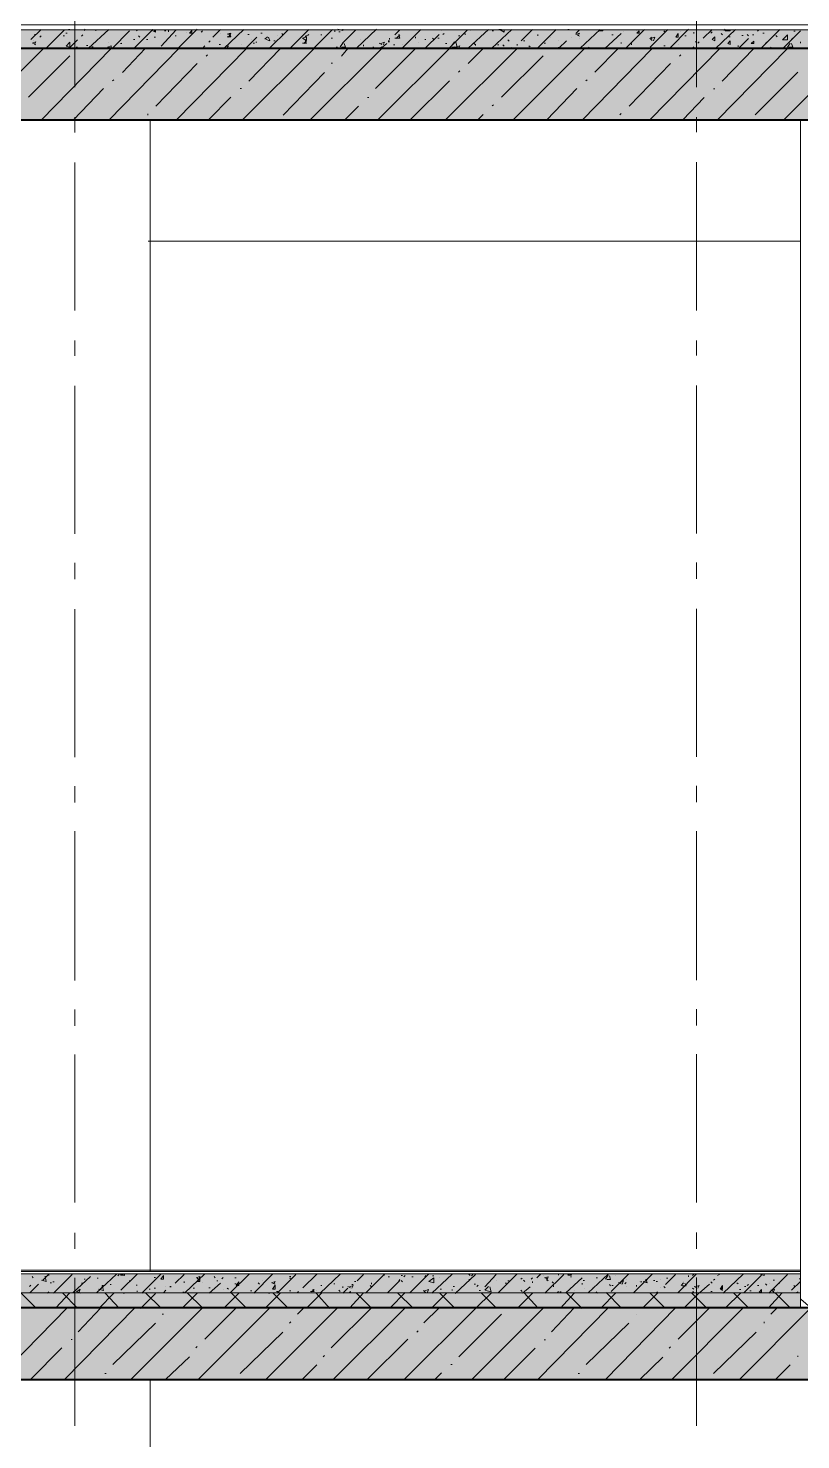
# Model space of a CAD drawing. Header units: millimetres. Extents: x -135211 to 49383, y -8033 to 228499.
# Drawn here: x -32306 to -29699, y 48081 to 52844 of the extents above; entities that cross this region are included whole.
import ezdxf

# ---------------------------------------------------------------- set-up
doc = ezdxf.new("R2010")
doc.units = ezdxf.units.MM
doc.layers.add('PDF _Геометрия', color=7, linetype='Continuous', true_color=0x1d1d1d)
doc.layers.add('PDF _Сплошная заливка', color=7, linetype='Continuous', true_color=0xffffff)

msp = doc.modelspace()

# ---------------------------------------------------------------- hatches: boundary and pattern name
at = {"layer": 'PDF _Сплошная заливка', "transparency": 33554559}
h = msp.add_hatch(color=256, dxfattribs=at)
h.paths.add_polyline_path([(-77398.8, 52535.5), (-77398.8, 52776.4), (-103546, 52776.4), (-103546, 52535.5)])
h.paths.add_polyline_path([(146.8, 52535.5), (146.8, 52776.4), (-22999.7, 52776.4), (-22999.7, 52535.5)])
h.paths.add_polyline_path([(-23351, 52535.5), (-23351, 52776.4), (-26352.2, 52776.4), (-26352.2, 52535.5)])
h.paths.add_polyline_path([(-26398.8, 52535.5), (-26398.8, 52776.4), (-44097.3, 52776.4), (-44097.3, 52535.5)])
h.paths.add_polyline_path([(-45350.3, 52535.5), (-45350.3, 52776.4), (-50899.8, 52776.4), (-50899.8, 52535.5)])
h = msp.add_hatch(color=256, dxfattribs=at)
h.paths.add_polyline_path([(-65546.2, 48285.5), (-65546.2, 48526.4), (-101294, 48526.4), (-101294, 48285.5)])
h.paths.add_polyline_path([(146.8, 48285.5), (146.8, 48526.4), (-22999.7, 48526.4), (-22999.7, 48285.5)])
h.paths.add_polyline_path([(-23351, 48285.5), (-23351, 48526.4), (-26352.2, 48526.4), (-26352.2, 48285.5)])
h.paths.add_polyline_path([(-26398.8, 48285.5), (-26398.8, 48526.4), (-44097.3, 48526.4), (-44097.3, 48285.5)])
h.paths.add_polyline_path([(-45350.3, 48285.5), (-45350.3, 48526.4), (-50899.8, 48526.4), (-50899.8, 48285.5)])
h.paths.add_polyline_path([(-50950.6, 48285.5), (-50950.6, 48526.4), (-65296.5, 48526.4), (-65296.5, 48285.5)])

# ---------------------------------------------------------------- linework, layer by layer
at = {"layer": 'PDF _Геометрия', "color": 7, "lineweight": 9}
for points in [[(-32148.3, 52644.8), (-32148.3, 53144.3)], [(-30051.3, 52645.4), (-30051.3, 53144.9)], [(-37342.6, 52855.6), (-26594.3, 52855.6), (-26594.3, 52775.1), (-37342.6, 52775.1)], [(-26594.3, 52838.6), (-37342.6, 52838.6)], [(-31901.3, 52535.5), (-29700.3, 52535.5), (-29700.3, 48526.7), (-43897.9, 48526.7)], [(-32148.3, 52492.4), (-32148.3, 52543.2)], [(-30051.3, 52493), (-30051.3, 52543.8)], [(-32148.3, 51891.3), (-32148.3, 52390.8)], [(-30051.3, 51891.9), (-30051.3, 52391.5)], [(-29700.3, 49555.3), (-29700.3, 52124.8), (-31901.3, 52124.8), (-29700.3, 52124.8)], [(-32148.3, 51738.9), (-32148.3, 51789.7)], [(-30051.3, 51739.5), (-30051.3, 51790.4)], [(-32148.3, 51137.8), (-32148.3, 51637.3)], [(-30051.3, 51138.5), (-30051.3, 51638)], [(-32148.3, 50985.4), (-32148.3, 51040.4)], [(-30051.3, 50986.1), (-30051.3, 51041.1)], [(-32148.3, 50384.3), (-32148.3, 50883.8)], [(-30051.3, 50385), (-30051.3, 50884.5)], [(-32148.3, 50231.9), (-32148.3, 50286.9)], [(-30051.3, 50232.6), (-30051.3, 50287.6)], [(-32148.3, 49630.8), (-32148.3, 50134.5)], [(-30051.3, 49631.5), (-30051.3, 50135.2)], [(-32148.3, 49478.4), (-32148.3, 49533.4)], [(-30051.3, 49479.1), (-30051.3, 49534.1)], [(-32148.3, 48881.5), (-32148.3, 49381)], [(-30051.3, 48882.2), (-30051.3, 49381.7)], [(-32148.3, 48724.9), (-32148.3, 48779.9)], [(-30051.3, 48725.5), (-30051.3, 48780.6)], [(-29700.3, 48526.7), (-29700.3, 48577.5), (-29700.3, 48641), (-29700.3, 48649.5), (-29700.3, 48653.7), (-43897.9, 48653.7)], [(-29700.3, 48649.5), (-43897.9, 48649.5)], [(-29700.3, 48641), (-43897.9, 48641)], [(-32148.3, 48128), (-32148.3, 48627.5)], [(-30051.3, 48128.7), (-30051.3, 48628.2)], [(-29700.3, 48577.5), (-43897.9, 48577.5)], [(-31893.8, 45252.2), (-31893.8, 47872.7), (-31893.8, 48283.3), (-31893.8, 45154.9), (-32393.5, 45154.9)], [(-27190.9, 48283.4), (-31894, 48283.4)]]:
    msp.add_lwpolyline(points, dxfattribs=at)
at = {"layer": 'PDF _Геометрия', "lineweight": 9}
for points in [[(-32296.4, 52805.6), (-32262.3, 52839.5)], [(-32284.2, 52822.7), (-32279.9, 52822.7)], [(-32266.7, 52814.1), (-32262.3, 52818.4)], [(-32246.6, 52775.4), (-32183.4, 52838.8)], [(-32187.7, 52818.6), (-32183.4, 52818.6)], [(-32178.9, 52827), (-32174.6, 52827)], [(-32170.1, 52839.7), (-32165.8, 52839.7)], [(-32126.3, 52817.2), (-32121.9, 52821.4)], [(-32117.5, 52836), (-32113.2, 52840.2)], [(-32101.9, 52776.1), (-32034.2, 52839.6)], [(-32086.8, 52840), (-32086.8, 52840)], [(-32078.1, 52839), (-32078.1, 52834.7)], [(-32023, 52775.5), (-31964, 52834.8)], [(-31948.4, 52775.9), (-31885, 52839.3)], [(-31942, 52838.8), (-31937.7, 52834.6)], [(-31933.3, 52817.6), (-31928.9, 52813.4)], [(-31885, 52839.3), (-31885, 52839.3)], [(-31885, 52839.3), (-31876.3, 52835.1), (-31876.3, 52839.3), (-31876.3, 52830.8), (-31885, 52835.1)], [(-31880.6, 52834.1), (-31876.3, 52838.3)], [(-31857.1, 52783.7), (-31806.1, 52838.7)], [(-31845.5, 52834.8), (-31841.2, 52834.8)], [(-31832.4, 52835.7), (-31832.4, 52831.4)], [(-31810.4, 52817.6), (-31806.1, 52817.6)], [(-31799.4, 52776.6), (-31735.9, 52840.1)], [(-31771, 52827.7), (-31771, 52827.7)], [(-31757.8, 52831.8), (-31753.4, 52831.8)], [(-31722.7, 52830.5), (-31718.3, 52834.8)], [(-31718.3, 52830.5), (-31718.3, 52830.5)], [(-31682.5, 52814.1), (-31656.9, 52839.5)], [(-31656.9, 52826.7), (-31656.9, 52826.7)], [(-31645.9, 52775.3), (-31577.9, 52838.9)], [(-31634.3, 52814.7), (-31621.8, 52814.7), (-31626.2, 52827.4)], [(-31634.3, 52823.2), (-31621.8, 52827.4), (-31626.2, 52819)], [(-31630.5, 52813.8), (-31621.8, 52826.5)], [(-31630.5, 52822.3), (-31621.8, 52818)], [(-31564.8, 52822.8), (-31560.4, 52822.8)], [(-31520.9, 52826.6), (-31516.5, 52826.6)], [(-31492.5, 52775.1), (-31428.8, 52838.6)], [(-31463.9, 52817.7), (-31463.9, 52817.7)], [(-31450.7, 52826.1), (-31446.3, 52821.8)], [(-31422.3, 52776.5), (-31358.6, 52840)], [(-31371.7, 52814.7), (-31367.4, 52818.9)], [(-31363, 52818.8), (-31358.6, 52823)], [(-31343.4, 52775.8), (-31279.6, 52839.4)], [(-31319.1, 52821.7), (-31314.7, 52821.7)], [(-31270.9, 52831.8), (-31270.9, 52836)], [(-31261.4, 52840.1), (-31244.5, 52835.8), (-31244.5, 52840.1)], [(-31257.7, 52831.6), (-31253.3, 52831.6)], [(-31247, 52792.2), (-31200.7, 52838.7)], [(-31198.1, 52776.6), (-31130.5, 52840.1)], [(-31068.4, 52821.6), (-31051.5, 52838.5)], [(-31068.4, 52809.8), (-31051.5, 52809.8), (-31055.9, 52822.6)], [(-31064, 52808.9), (-31051.5, 52821.6)], [(-31044.6, 52776.4), (-30981.3, 52839.9)], [(-30966.3, 52775.9), (-30919.9, 52822.4)], [(-30911.1, 52836.1), (-30911.1, 52836.1)], [(-30906.7, 52822.3), (-30902.3, 52826.5)], [(-30886.8, 52775.1), (-30823.4, 52838.6)], [(-30854.1, 52818.6), (-30849.7, 52818.6)], [(-30832.1, 52826), (-30832.1, 52821.7)], [(-30821.1, 52776.4), (-30753.2, 52840)], [(-30814.6, 52835.3), (-30814.6, 52835.3)], [(-30742.2, 52775.9), (-30674.2, 52839.3)], [(-30740, 52834.6), (-30735.6, 52834.6)], [(-30717.5, 52839.6), (-30709.3, 52839.6)], [(-30713.1, 52838.6), (-30700.5, 52830.1), (-30700.5, 52838.6)], [(-30642.4, 52801.7), (-30604, 52839.7)], [(-30588.7, 52775.6), (-30525.1, 52839.1)], [(-30586.5, 52822.7), (-30586.5, 52818.5)], [(-30485.6, 52839.7), (-30481.2, 52839.7)], [(-30458.7, 52825.8), (-30446.1, 52838.5)], [(-30458.7, 52822.5), (-30446.1, 52826.8), (-30450.5, 52818.3)], [(-30454.3, 52821.5), (-30446.1, 52817.3)], [(-30446.1, 52825.8), (-30446.1, 52825.8)], [(-30443.4, 52776.3), (-30375.9, 52839.9)], [(-30380.3, 52834.7), (-30375.9, 52838.9)], [(-30379.7, 52834.6), (-30367.1, 52834.6), (-30367.1, 52838.8)], [(-30360.6, 52774.8), (-30305.7, 52825.6)], [(-30358.4, 52838.7), (-30358.4, 52838.7)], [(-30349.6, 52839.7), (-30349.6, 52839.7)], [(-30336.4, 52821.6), (-30332, 52821.6)], [(-30296.9, 52831.7), (-30296.9, 52831.7)], [(-30289.9, 52776.1), (-30226.7, 52839.6)], [(-30253.1, 52834.7), (-30253.1, 52834.7)], [(-30226.7, 52839.6), (-30226.7, 52839.6)], [(-30207.2, 52779.7), (-30147.8, 52839)], [(-30161, 52834.8), (-30156.5, 52830.6)], [(-30140.9, 52776.9), (-30077.6, 52840.4)], [(-30103.9, 52831.1), (-30103.9, 52831.1)], [(-30090.8, 52818.3), (-30086.4, 52818.3)], [(-30060, 52829.9), (-30060, 52825.6)], [(-30028.4, 52810.1), (-29998.6, 52839.7)], [(-30003, 52827), (-29998.6, 52831.3)], [(-29987.5, 52775.6), (-29919.6, 52839.1)], [(-29968, 52825.8), (-29963.5, 52821.5)], [(-29959.2, 52836.1), (-29954.7, 52840.3)], [(-29954.3, 52835), (-29937.2, 52835), (-29937.2, 52839.3)], [(-29897.8, 52818.7), (-29893.3, 52818.7)], [(-29880.2, 52822.8), (-29875.8, 52818.5)], [(-29862.7, 52821.7), (-29858.2, 52821.7)], [(-29845.1, 52834.2), (-29840.7, 52838.5)], [(-29833.9, 52775.4), (-29770.5, 52838.9)], [(-29827.6, 52826.6), (-29823.1, 52826.6)], [(-29814.4, 52839.2), (-29814.4, 52839.2)], [(-29783.7, 52818.7), (-29779.3, 52814.5)], [(-29759.4, 52775.8), (-29700.3, 52835.1)], [(-29722.3, 52834.2), (-29717.8, 52834.2)], [(-32495.1, 52534.7), (-32253.5, 52776)], [(-32292.9, 52793), (-32279.9, 52797.3), (-32284.2, 52788.8)], [(-32288.6, 52801.6), (-32288.6, 52801.6)], [(-32288.5, 52792.1), (-32279.9, 52787.8)], [(-32262.5, 52533.8), (-32025.4, 52775), (-32034.1, 52779.3)], [(-32169.2, 52775), (-32139.5, 52804.6)], [(-32143.8, 52780.2), (-32139.5, 52780.2)], [(-32108.7, 52785.2), (-32104.4, 52785.2)], [(-32091.2, 52780.7), (-32086.8, 52780.7)], [(-32037.8, 52780.3), (-32025.4, 52784.5), (-32025.4, 52776)], [(-32034.3, 52533.9), (-31797.3, 52775.2)], [(-32034.2, 52796.3), (-32034.2, 52796.3)], [(-31994.7, 52792.7), (-31990.3, 52792.7)], [(-31990.3, 52796.9), (-31990.3, 52796.9)], [(-31987.8, 52694.7), (-31911.4, 52775.1)], [(-31950.8, 52806), (-31946.5, 52806)], [(-31906.9, 52805.6), (-31902.6, 52805.6)], [(-31880.6, 52813.9), (-31876.3, 52813.9)], [(-31806.1, 52534), (-31569.2, 52775.3)], [(-31718.3, 52775.4), (-31709.6, 52783.9)], [(-31696.4, 52796.5), (-31692, 52800.7)], [(-31661.3, 52788.7), (-31656.9, 52788.7)], [(-31635, 52780), (-31630.6, 52784.2)], [(-31586.7, 52788.1), (-31586.7, 52788.1)], [(-31582.3, 52534.1), (-31341, 52775.4)], [(-31572.1, 52775.9), (-31534.1, 52814.1)], [(-31561.2, 52665.3), (-31455.1, 52775.3)], [(-31551.6, 52804.8), (-31551.6, 52804.8)], [(-31547.2, 52793), (-31542.8, 52793)], [(-31538.4, 52796.2), (-31534.1, 52796.2)], [(-31507.7, 52806.3), (-31499, 52814.8)], [(-31502.7, 52805.3), (-31490.2, 52801), (-31494.6, 52813.7)], [(-31477, 52800.9), (-31472.7, 52800.9)], [(-31446.3, 52809.1), (-31446.3, 52809.1)], [(-31379.9, 52793.5), (-31367.4, 52793.5), (-31371.7, 52801.9)], [(-31376.1, 52792.5), (-31367.4, 52801)], [(-31371.7, 52813.7), (-31367.4, 52813.7)], [(-31354.1, 52534.2), (-31112.9, 52775.5)], [(-31284, 52810.7), (-31279.6, 52810.7)], [(-31270.9, 52776.8), (-31270.9, 52776.8)], [(-31266.5, 52780), (-31262.1, 52780)], [(-31253.3, 52780.8), (-31244.5, 52793.5)], [(-31248.3, 52779.8), (-31235.8, 52779.8), (-31240.1, 52792.5)], [(-31248.3, 52750), (-31227, 52775.4)], [(-31187.5, 52775.1), (-31183.1, 52775.1)], [(-31183.1, 52805.7), (-31183.1, 52805.7)], [(-31174.3, 52783.5), (-31174.3, 52787.7)], [(-31143.6, 52780), (-31139.2, 52780)], [(-31134.3, 52640.1), (-30998.9, 52775.5)], [(-31125.9, 52534.3), (-30884.8, 52775.6)], [(-31121.7, 52793.4), (-31112.9, 52789.2)], [(-31121.7, 52776.5), (-31112.9, 52780.7), (-31112.9, 52776.5)], [(-31116.7, 52792.4), (-31104.1, 52796.6), (-31108.5, 52788.1)], [(-31116.7, 52775.3), (-31095.4, 52792.3)], [(-31091, 52801.7), (-31086.6, 52801.7)], [(-31091, 52797.4), (-31086.6, 52797.4)], [(-31086.6, 52805.9), (-31086.6, 52810.1)], [(-31073.4, 52787.8), (-31069, 52787.8)], [(-31042.7, 52788.6), (-31042.7, 52788.6)], [(-30998.9, 52810.4), (-30998.9, 52814.6)], [(-30990.1, 52796.7), (-30990.1, 52796.7)], [(-30968.2, 52805.9), (-30963.8, 52805.9)], [(-30941.8, 52809.9), (-30937.4, 52805.6)], [(-30924.3, 52810.7), (-30919.9, 52810.7)], [(-30898.3, 52534.4), (-30656.7, 52775.7)], [(-30898, 52792.6), (-30893.6, 52792.6)], [(-30879.8, 52780.6), (-30867.2, 52797.6)], [(-30875.4, 52779.6), (-30858.5, 52779.6), (-30862.9, 52796.5)], [(-30866.6, 52780.6), (-30858.5, 52776.3)], [(-30862.3, 52779.5), (-30849.7, 52783.8), (-30854.1, 52775.3)], [(-30821.6, 52724.9), (-30770.7, 52775.7)], [(-30819, 52776), (-30814.6, 52776)], [(-30801.5, 52791.8), (-30797.1, 52787.6)], [(-30797.1, 52789.5), (-30797.1, 52785.3)], [(-30722.5, 52787.9), (-30718.1, 52787.9)], [(-30704.9, 52787.8), (-30700.5, 52783.5)], [(-30687.4, 52804.6), (-30683, 52800.4)], [(-30674.2, 52780.1), (-30674.2, 52780.1)], [(-30670, 52534.5), (-30428.5, 52775.8)], [(-30656.7, 52785.2), (-30656.7, 52789.4)], [(-30634.8, 52800.9), (-30630.3, 52800.9)], [(-30617.2, 52784.8), (-30612.8, 52780.6)], [(-30564.6, 52792.9), (-30560.2, 52792.9)], [(-30542.6, 52813.9), (-30542.6, 52813.9)], [(-30516.3, 52800.9), (-30516.3, 52800.9)], [(-30516.3, 52779.8), (-30516.3, 52775.5)], [(-30515.2, 52776.3), (-30490, 52801.7)], [(-30472.4, 52813.3), (-30472.4, 52813.3)], [(-30446.1, 52808.9), (-30446.1, 52808.9)], [(-30437.4, 52533.7), (-30200.4, 52775)], [(-30428.5, 52776.8), (-30428.5, 52776.8)], [(-30415.4, 52779.9), (-30411, 52775.7)], [(-30394.7, 52695.4), (-30314.5, 52775.9)], [(-30358.4, 52779.5), (-30358.4, 52779.5)], [(-30305.7, 52796), (-30305.7, 52791.7)], [(-30270.6, 52788.2), (-30270.6, 52792.5)], [(-30209.2, 52533.8), (-29972.3, 52775.1)], [(-30208.6, 52810.7), (-30200.4, 52802.3)], [(-30204.8, 52813.1), (-30200.4, 52808.8)], [(-30204.3, 52809.7), (-30191.6, 52813.9), (-30196.1, 52801.2)], [(-30182.9, 52806.4), (-30182.9, 52806.4)], [(-30161, 52784.1), (-30156.5, 52784.1)], [(-30112.7, 52787.9), (-30112.7, 52787.9)], [(-30064.5, 52776.7), (-30060, 52780.9)], [(-30055.7, 52797.8), (-30051.3, 52797.8)], [(-30046.9, 52793.5), (-30042.5, 52797.7)], [(-29980.9, 52533.9), (-29744.2, 52775.2)], [(-29964.1, 52665.1), (-29858.2, 52775.1)], [(-29941.6, 52814.8), (-29937.2, 52814.8)], [(-29910.9, 52780.7), (-29910.9, 52785)], [(-29909.4, 52775.2), (-29875.8, 52809.1)], [(-29818.8, 52792.7), (-29814.4, 52796.9)], [(-29801.3, 52779.8), (-29796.8, 52775.6)], [(-29757.1, 52534), (-29516, 52775.3)], [(-29743.6, 52780.3), (-29735.4, 52793)], [(-29739.3, 52779.3), (-29726.6, 52779.3), (-29731.1, 52792)], [(-29731.1, 52805.6), (-29726.6, 52809.9)], [(-29713.5, 52774.9), (-29709.1, 52774.9)], [(-29700.3, 52797.9), (-29700.3, 52793.7)], [(-32305.3, 52611.1), (-32165.8, 52750.8)], [(-31875.3, 52580.9), (-31735.9, 52724.9)], [(-31705.1, 52750), (-31700.8, 52754.2)], [(-31284, 52726.1), (-31279.6, 52726.1)], [(-30708.7, 52610.8), (-30568.9, 52750.6)], [(-30278.7, 52580.7), (-30139, 52724.6)], [(-30108.3, 52749.8), (-30103.9, 52754)], [(-31445.4, 52550.7), (-31305.9, 52694.7)], [(-30854.1, 52695.8), (-30849.7, 52700.1)], [(-29853.2, 52551.5), (-29709.1, 52695.4)], [(-32153.5, 52535), (-32051.7, 52640.8)], [(-32021, 52665.9), (-32016.6, 52670.1)], [(-31591.1, 52639.9), (-31586.7, 52639.9)], [(-31016, 52535.3), (-30884.8, 52666.5)], [(-30556.4, 52534.7), (-30454.9, 52640.6)], [(-30424.2, 52665.7), (-30419.8, 52669.9)], [(-29994.3, 52639.7), (-29989.8, 52639.7)], [(-31697.8, 52534.4), (-31621.8, 52610.6)], [(-31238.2, 52533.9), (-31191.9, 52580.4)], [(-31161.2, 52609.8), (-31156.8, 52609.8)], [(-30740, 52581.6), (-30735.6, 52585.8)], [(-30097.1, 52534.2), (-30024.9, 52610.4)], [(-31902.6, 52550.7), (-31902.6, 52554.9)], [(-30787.7, 52535.3), (-30770.7, 52552.2)], [(-30310.1, 52551.4), (-30305.7, 52555.6)], [(-32293, 48631.9), (-32288.6, 48627.7)], [(-32261.5, 48620), (-32244.8, 48615.7), (-32249.1, 48632.7)], [(-32257.8, 48618.8), (-32244.8, 48631.5)], [(-32244.7, 48631.4), (-32236, 48639.9), (-32236, 48635.7)], [(-32220.3, 48575.7), (-32157, 48639.1)], [(-32155.2, 48577.4), (-32095.6, 48632.4)], [(-32075.5, 48576.5), (-32007.9, 48640)], [(-32073.6, 48626.7), (-32069.3, 48626.7)], [(-32003.4, 48634.5), (-31999.1, 48638.8)], [(-31994.7, 48636.7), (-31990.3, 48641)], [(-31994, 48636.7), (-31981.5, 48636.7), (-31981.5, 48640.9)], [(-31993, 48585.5), (-31937.7, 48640.5)], [(-31990.2, 48639.8), (-31981.5, 48635.5), (-31981.5, 48639.8)], [(-31922.1, 48576.2), (-31858.7, 48639.8)], [(-31880.6, 48628.3), (-31876.3, 48628.3)], [(-31809.6, 48609.4), (-31779.7, 48639)], [(-31779.7, 48639), (-31779.7, 48639)], [(-31777.4, 48577.1), (-31709.6, 48640.6)], [(-31739.6, 48628.1), (-31727.1, 48632.3), (-31731.5, 48619.6)], [(-31735.8, 48626.9), (-31727.1, 48618.5)], [(-31678.8, 48631.8), (-31674.5, 48627.6)], [(-31652.5, 48624.2), (-31648.1, 48628.5)], [(-31630.6, 48639.9), (-31630.6, 48639.9)], [(-31624, 48576.8), (-31560.4, 48640.4)], [(-31608.6, 48628.1), (-31604.3, 48628.1)], [(-31545.1, 48576.1), (-31481.4, 48639.6)], [(-31466.2, 48575.4), (-31402.5, 48638.9)], [(-31424.4, 48631.7), (-31420, 48631.7)], [(-31424.4, 48626.3), (-31420, 48626.3)], [(-31379.1, 48593.9), (-31332.3, 48640.5)], [(-31320.9, 48576.2), (-31253.3, 48639.7)], [(-31200.7, 48640.4), (-31200.7, 48640.4)], [(-31195.6, 48617.8), (-31174.3, 48639)], [(-31167.4, 48575.9), (-31104.1, 48639.5)], [(-31108.5, 48636.4), (-31104.1, 48636.4)], [(-31091, 48630.9), (-31086.6, 48630.9)], [(-31047.1, 48635.8), (-31042.7, 48635.8)], [(-31038.3, 48631.5), (-31034, 48635.7)], [(-31018.3, 48576.8), (-30955, 48640.4)], [(-31012, 48631.2), (-31007.6, 48631.2)], [(-30968.2, 48630.8), (-30963.8, 48635.1)], [(-30943.8, 48576.1), (-30876, 48639.6)], [(-30941.8, 48634.8), (-30937.4, 48634.8)], [(-30919.9, 48628.4), (-30919.9, 48628.4)], [(-30864.9, 48575.3), (-30797.1, 48638.9)], [(-30819, 48640.2), (-30814.6, 48635.9)], [(-30810.2, 48634.7), (-30805.8, 48638.9)], [(-30765.2, 48597), (-30726.9, 48639.3)], [(-30720.2, 48577.4), (-30656.7, 48640.9)], [(-30665.4, 48639.9), (-30665.4, 48639.9)], [(-30643.5, 48622.7), (-30639.1, 48627)], [(-30608.4, 48623.5), (-30604, 48627.7)], [(-30590.3, 48627.5), (-30577.7, 48640.2)], [(-30577.7, 48636), (-30577.7, 48636)], [(-30568.9, 48634.8), (-30568.9, 48634.8)], [(-30564, 48627.2), (-30551.4, 48631.5), (-30555.8, 48618.8)], [(-30562.4, 48575.9), (-30498.7, 48639.4)], [(-30559.6, 48626.1), (-30551.4, 48617.7)], [(-30516.3, 48636.5), (-30516.3, 48640.7)], [(-30492.2, 48576.5), (-30437.3, 48627.3)], [(-30485.6, 48636.2), (-30481.2, 48640.4)], [(-30485, 48636.1), (-30472.4, 48636.1), (-30476.8, 48640.4)], [(-30476.8, 48630.7), (-30472.4, 48630.7)], [(-30428.5, 48641.1), (-30428.5, 48641.1)], [(-30417.1, 48576.8), (-30349.6, 48640.3)], [(-30389.1, 48627.9), (-30384.7, 48627.9)], [(-30357.8, 48623.4), (-30349.6, 48636.1)], [(-30353.4, 48622.1), (-30340.8, 48622.1), (-30345.2, 48634.9)], [(-30338.7, 48581.5), (-30279.4, 48640.8)], [(-30323.3, 48634.7), (-30323.3, 48634.7)], [(-30263.6, 48576.6), (-30200.4, 48640.1)], [(-30155.6, 48605.4), (-30121.5, 48639.3)], [(-30152.2, 48626.9), (-30147.8, 48626.9)], [(-30114.5, 48577.4), (-30051.3, 48640.9)], [(-30077.6, 48635.8), (-30077.6, 48631.5)], [(-30064.5, 48635.6), (-30060, 48639.8)], [(-30060, 48639.8), (-30060, 48639.8)], [(-29980.5, 48636), (-29972.3, 48640.2)], [(-29961.1, 48575.9), (-29893.3, 48639.5)], [(-29890.9, 48577.6), (-29831.9, 48636.9)], [(-29835.8, 48639.9), (-29823.1, 48635.7), (-29823.1, 48639.9)], [(-29807.6, 48575.7), (-29744.2, 48639.2)], [(-29700.3, 48628.3), (-29700.3, 48632.5)], [(-32301.7, 48598.1), (-32297.4, 48602.4)], [(-32300.8, 48576.7), (-32271.1, 48606.4)], [(-32253.5, 48617.8), (-32253.5, 48617.8)], [(-32240.3, 48576.4), (-32236, 48580.6)], [(-32231.6, 48610.2), (-32227.2, 48610.2)], [(-32222.8, 48614.3), (-32218.4, 48614.3)], [(-32148.3, 48589.4), (-32148.3, 48593.7)], [(-32143.1, 48580.8), (-32130.7, 48589.2), (-32135, 48576.6)], [(-32139.4, 48579.6), (-32130.7, 48575.4)], [(-32126.3, 48609.1), (-32121.9, 48609.1)], [(-32117.5, 48623), (-32113.2, 48623)], [(-32068.5, 48589.7), (-32051.7, 48585.4), (-32056.1, 48602.3)], [(-32064.2, 48588.5), (-32051.7, 48601.2), (-32056.1, 48601.2)], [(-32029.8, 48605.2), (-32025.4, 48605.2)], [(-31964, 48614.2), (-31964, 48618.4)], [(-31942, 48602.4), (-31937.7, 48602.4)], [(-31937.7, 48580), (-31937.7, 48584.3)], [(-31858.7, 48526.6), (-31909.7, 48577.4)], [(-31898.2, 48589.3), (-31893.8, 48589.3)], [(-31880.6, 48592.2), (-31876.3, 48592.2)], [(-31849.9, 48577.2), (-31841.2, 48585.7)], [(-31841.2, 48597.3), (-31841.2, 48597.3)], [(-31828, 48598.2), (-31823.6, 48598.2)], [(-31828, 48597.1), (-31823.6, 48597.1)], [(-31784.1, 48579.7), (-31779.7, 48579.7)], [(-31779.7, 48614.7), (-31779.7, 48610.5)], [(-31749, 48593.2), (-31744.6, 48593.2)], [(-31718.3, 48611.1), (-31718.3, 48611.1)], [(-31696.4, 48593.9), (-31692, 48593.9)], [(-31694.9, 48575.5), (-31656.9, 48609.3)], [(-31670, 48617.9), (-31665.7, 48617.9)], [(-31648.1, 48588.1), (-31648.1, 48588.1)], [(-31635, 48593.3), (-31630.6, 48589.1)], [(-31608.6, 48606.9), (-31604.3, 48606.9)], [(-31556, 48584.1), (-31551.6, 48584.1)], [(-31529.7, 48610.4), (-31525.3, 48606.1)], [(-31516.5, 48619.9), (-31516.5, 48619.9)], [(-31485.1, 48611), (-31472.7, 48615.3), (-31477, 48606.8)], [(-31481.4, 48609.9), (-31472.7, 48605.7)], [(-31468.3, 48581.3), (-31463.9, 48581.3)], [(-31424.4, 48584), (-31420, 48584)], [(-31398.1, 48577.5), (-31393.7, 48581.8)], [(-31353.5, 48581.3), (-31341, 48581.3), (-31345.4, 48589.8)], [(-31349.8, 48580.1), (-31341, 48588.6)], [(-31332.3, 48585.5), (-31332.3, 48585.5)], [(-31319.1, 48602.2), (-31314.7, 48602.2)], [(-31275.2, 48607.2), (-31270.9, 48607.2)], [(-31257.7, 48585.8), (-31253.3, 48581.6)], [(-31244.5, 48594.2), (-31244.5, 48598.5)], [(-31243.9, 48576), (-31227, 48592.9)], [(-31227, 48598.2), (-31218.2, 48594)], [(-31222.6, 48577), (-31218.2, 48581.3), (-31218.2, 48577)], [(-31221.9, 48597), (-31209.4, 48601.2), (-31213.8, 48592.8)], [(-31213.8, 48605.5), (-31209.4, 48605.5)], [(-31205, 48615), (-31200.7, 48615)], [(-31152.4, 48601.8), (-31148, 48597.5)], [(-31148, 48606), (-31148, 48610.2)], [(-31094.1, 48576.6), (-31051.5, 48618.9)], [(-31084.7, 48526.8), (-31034, 48577.6)], [(-31055.9, 48617.8), (-31051.5, 48622.1)], [(-31047.1, 48618.8), (-31042.7, 48614.6)], [(-31029.6, 48577.5), (-31025.2, 48577.5)], [(-30971.9, 48585.4), (-30963.8, 48576.9)], [(-30967.5, 48584.2), (-30955, 48588.4), (-30959.4, 48575.7)], [(-30944.4, 48526.6), (-30893.6, 48577.4)], [(-30915.5, 48589.1), (-30911.1, 48589.1)], [(-30876, 48584.5), (-30876, 48588.8)], [(-30871.6, 48598.3), (-30867.2, 48598.3)], [(-30819, 48622.1), (-30814.6, 48622.1)], [(-30801.5, 48606.1), (-30797.1, 48606.1)], [(-30792.7, 48598.7), (-30788.3, 48603)], [(-30783.9, 48584.8), (-30779.5, 48584.8)], [(-30765.8, 48585.7), (-30753.2, 48598.4)], [(-30761.4, 48584.5), (-30744.4, 48580.3), (-30748.8, 48597.2)], [(-30726.9, 48619.3), (-30726.9, 48619.3)], [(-30696.2, 48609.3), (-30691.8, 48609.3)], [(-30687.4, 48617.7), (-30683, 48617.7)], [(-30643.5, 48585.7), (-30639.1, 48581.5)], [(-30638, 48575.9), (-30612.8, 48597.1)], [(-30634.8, 48619.5), (-30630.3, 48615.3)], [(-30604, 48610.8), (-30604, 48615.1)], [(-30538.2, 48614.4), (-30533.8, 48610.1)], [(-30533.8, 48601.7), (-30533.8, 48597.5)], [(-30520.7, 48577.2), (-30516.3, 48581.5)], [(-30511.9, 48580.3), (-30507.5, 48580.3)], [(-30463.6, 48584.1), (-30463.6, 48584.1)], [(-30437.3, 48609.2), (-30437.3, 48605)], [(-30433, 48618.8), (-30428.5, 48618.8)], [(-30428.5, 48590.3), (-30428.5, 48590.3)], [(-30402.2, 48594.3), (-30402.2, 48594.3)], [(-30389.1, 48580.2), (-30384.7, 48576)], [(-30305.7, 48526.7), (-30356.2, 48577.6)], [(-30345.2, 48605.2), (-30340.8, 48601)], [(-30336.4, 48602.1), (-30332, 48602.1)], [(-30313.9, 48611.4), (-30305.7, 48607.2)], [(-30309.6, 48610.2), (-30296.9, 48618.7), (-30301.4, 48606)], [(-30292.6, 48607), (-30288.2, 48611.3)], [(-30288.2, 48622.8), (-30288.2, 48622.8)], [(-30288.2, 48598.5), (-30288.2, 48598.5)], [(-30253.1, 48602.5), (-30253.1, 48598.2)], [(-30244.3, 48615), (-30244.3, 48615)], [(-30239.9, 48613.8), (-30235.5, 48613.8)], [(-30230.6, 48614.8), (-30218, 48610.6), (-30222.4, 48623.3)], [(-30226.2, 48613.7), (-30218, 48622.2)], [(-30196.1, 48618.8), (-30191.6, 48618.8)], [(-30187.3, 48615.6), (-30182.9, 48615.6)], [(-30187.3, 48576.4), (-30182.9, 48580.6)], [(-30174.1, 48622.9), (-30174.1, 48622.9)], [(-30174.1, 48594.4), (-30174.1, 48594.4)], [(-30161, 48598.4), (-30156.5, 48594.2)], [(-30103.4, 48602.1), (-30095.1, 48610.6)], [(-30099, 48600.9), (-30086.4, 48600.9), (-30090.8, 48609.3)], [(-30095.1, 48613.7), (-30095.1, 48613.7)], [(-30064.5, 48593.3), (-30060, 48589.1)], [(-30064.5, 48580.6), (-30060, 48580.6)], [(-30059.5, 48598.6), (-30051.3, 48594.3)], [(-30055.1, 48597.4), (-30042.5, 48601.6), (-30046.9, 48593.2)], [(-30040.9, 48577), (-30007.4, 48606.7)], [(-30003, 48613.9), (-29998.6, 48609.6)], [(-30003, 48581.2), (-29998.6, 48581.2)], [(-29994.3, 48619.2), (-29989.8, 48623.4)], [(-29968, 48592.4), (-29963.5, 48592.4)], [(-29968, 48589.3), (-29963.5, 48585)], [(-29915.3, 48611.1), (-29910.9, 48606.8)], [(-29906.5, 48588.7), (-29902.1, 48588.7)], [(-29889, 48598.1), (-29884.6, 48598.1)], [(-29880.2, 48601.2), (-29875.8, 48605.4)], [(-29871.4, 48584.2), (-29867, 48584.2)], [(-29845.1, 48602), (-29840.7, 48602)], [(-29818.8, 48607.1), (-29814.4, 48602.8)], [(-29805.6, 48607), (-29805.6, 48607)], [(-29800.7, 48585.7), (-29788, 48589.9), (-29792.5, 48577.2)], [(-29796.3, 48584.5), (-29788, 48576.1)], [(-29792.5, 48619.6), (-29788, 48619.6)], [(-29779.3, 48581.4), (-29779.3, 48581.4)], [(-29774.9, 48609.8), (-29770.5, 48609.8)], [(-29730.1, 48586), (-29700.3, 48615.6)], [(-29722.3, 48602), (-29717.8, 48597.7)], [(-29713.5, 48576.5), (-29709.1, 48580.7), (-29709.1, 48576.5)], [(-29704.7, 48624.1), (-29700.3, 48624.1)], [(-32279.9, 48526), (-32330.6, 48576.8)], [(-32212.3, 48526.1), (-32165.8, 48576.9)], [(-32139.5, 48525.8), (-32190.3, 48576.6)], [(-32067.6, 48524.6), (-32016.6, 48575.5)], [(-31999.1, 48525.6), (-32045.7, 48576.4)], [(-31985.9, 48576.2), (-31981.5, 48576.2)], [(-31959.9, 48285.1), (-31718.3, 48526.4), (-31769.4, 48577.2)], [(-31927.2, 48524.5), (-31876.3, 48575.3)], [(-31786.9, 48525.4), (-31735.9, 48576.2)], [(-31646, 48525.2), (-31595.5, 48576)], [(-31569.2, 48525), (-31619.7, 48575.8)], [(-31505.7, 48526.2), (-31455.1, 48577)], [(-31494.6, 48576.2), (-31490.2, 48576.2)], [(-31428.8, 48524.8), (-31479.4, 48575.6)], [(-31367.4, 48576.2), (-31367.4, 48576.2)], [(-31365.4, 48526), (-31314.7, 48576.8)], [(-31288.4, 48524.6), (-31334.7, 48575.4)], [(-31220.7, 48525.9), (-31174.3, 48576.6)], [(-31148, 48525.6), (-31198.7, 48576.3)], [(-31007.6, 48525.4), (-31058.4, 48576.2)], [(-30972.5, 48577), (-30972.5, 48577)], [(-30867.2, 48526.4), (-30918.1, 48577.2)], [(-30795.3, 48525.2), (-30744.4, 48576)], [(-30726.9, 48526.2), (-30777.8, 48576.9)], [(-30655, 48525), (-30604, 48575.8)], [(-30586.5, 48526), (-30633.1, 48576.8)], [(-30510.3, 48524.8), (-30463.6, 48575.6)], [(-30437.3, 48524.6), (-30488.4, 48575.4)], [(-30373.8, 48525.8), (-30323.3, 48576.6)], [(-30233.4, 48525.6), (-30182.9, 48576.4)], [(-30156.5, 48525.3), (-30207.1, 48576.2)], [(-30093.1, 48526.5), (-30042.5, 48577.3)], [(-30016.2, 48525.2), (-30066.8, 48576)], [(-29952.8, 48526.4), (-29902.1, 48577.1)], [(-29875.8, 48526.1), (-29926.5, 48576.9)], [(-29906.6, 48285.1), (-29665.2, 48526.4), (-29698.9, 48556)], [(-29808, 48526.1), (-29761.7, 48577)], [(-29735.4, 48525.9), (-29786.2, 48576.7)], [(-32411.4, 48284.9), (-32174.6, 48526.1)], [(-32183.8, 48285), (-31946.5, 48526.3)], [(-32136.8, 48445.8), (-32060.5, 48526.2)], [(-31854.3, 48505.4), (-31849.9, 48505.4)], [(-31731.7, 48285.3), (-31490.2, 48526.5)], [(-31710.2, 48420.6), (-31604.3, 48526.5)], [(-31503.5, 48285.3), (-31262.1, 48526.6)], [(-31397.4, 48505.4), (-31376.1, 48526.6)], [(-31283.3, 48391.3), (-31148, 48526.7)], [(-31275.3, 48285.5), (-31034, 48526.8)], [(-31038.3, 48283.2), (-30797.1, 48524.6)], [(-30970.7, 48476.1), (-30919.9, 48526.8)], [(-30853.3, 48360.9), (-30709.3, 48504.8)], [(-30810.1, 48283.4), (-30568.9, 48524.7)], [(-30586.8, 48284.7), (-30349.6, 48526)], [(-30539.9, 48445.5), (-30463.6, 48525.9)], [(-30358.6, 48284.9), (-30121.5, 48526.1)], [(-30253.1, 48505.1), (-30253.1, 48505.1)], [(-30134.8, 48285), (-29893.3, 48526.3)], [(-30113.1, 48420.4), (-30007.4, 48526.2)], [(-29800.2, 48505.2), (-29779.3, 48526.3)], [(-32020.5, 48335.1), (-31876.3, 48474.8)], [(-31590.5, 48304.8), (-31446.3, 48444.5)], [(-31424.4, 48475.1), (-31420, 48479.3)], [(-30994.5, 48444.8), (-30990.1, 48449)], [(-30423.4, 48334.9), (-30279.4, 48474.6)], [(-29993.4, 48304.6), (-29849.5, 48444.3)], [(-29823.1, 48474.8), (-29823.1, 48479.1)], [(-32298.1, 48285), (-32192.1, 48390.9)], [(-32161.4, 48419), (-32157, 48419)], [(-31740.2, 48391.1), (-31735.9, 48395.4)], [(-31160.6, 48285.4), (-31025.2, 48420.8)], [(-30701, 48284.8), (-30595.3, 48390.6)], [(-30564.6, 48418.7), (-30560.2, 48418.7)], [(-30143.4, 48390.8), (-30139, 48395.1)], [(-31842.5, 48284.4), (-31762.2, 48360.6)], [(-31310.3, 48360.8), (-31305.9, 48365.1)], [(-30241.8, 48284.1), (-30165.3, 48360.3)], [(-29709.1, 48360.6), (-29709.1, 48364.8)], [(-32047.3, 48304.8), (-32043, 48304.8)], [(-31382.9, 48283.7), (-31332.3, 48334.5)], [(-30932.5, 48285.5), (-30911.1, 48306.7)], [(-30880.4, 48334.8), (-30876, 48334.8)], [(-30450.5, 48304.5), (-30446.1, 48304.5)], [(-29786.2, 48283.5), (-29735.4, 48334.3)]]:
    msp.add_lwpolyline(points, dxfattribs=at)
for points in [[(-31753.4, 52836), (-31753.4, 52827.5), (-31762.1, 52827.5)], [(-30244.3, 52835.5), (-30244.3, 52827.1), (-30252.5, 52827.1)], [(-30112.7, 52826), (-30112.7, 52813.3), (-30120.9, 52813.3)], [(-29744.2, 52804.8), (-29761.3, 52804.8), (-29744.2, 52821.7)], [(-32165.8, 52779.5), (-32178.2, 52783.7), (-32165.8, 52796.4)], [(-31367.4, 52814.7), (-31367.4, 52801.9), (-31379.9, 52810.4)], [(-29989.8, 52814.2), (-29989.8, 52801.6), (-29998.1, 52805.8)], [(-29937.2, 52801.2), (-29937.2, 52788.4), (-29945.4, 52792.7)], [(-29858.2, 52800.5), (-29858.2, 52792.1), (-29866.5, 52792.1)], [(-31849.9, 48635.4), (-31849.9, 48622.7), (-31858.6, 48622.7)], [(-30937.4, 48610.6), (-30954.4, 48614.8), (-30937.4, 48627.4)], [(-31727.1, 48623.8), (-31727.1, 48615.4), (-31735.8, 48615.4)], [(-31595.5, 48614.1), (-31595.5, 48601.5), (-31604.2, 48601.5)], [(-31472.7, 48602.5), (-31472.7, 48589.9), (-31481.4, 48589.9)], [(-29963.5, 48602), (-29963.5, 48589.3), (-29971.8, 48589.3)], [(-29831.9, 48588.1), (-29831.9, 48579.6), (-29840.2, 48579.6)]]:
    msp.add_lwpolyline(points, close=True, dxfattribs=at)
at = {"layer": 'PDF _Геометрия', "color": 7, "lineweight": 40}
for points in [[(-50895.1, 44554.3), (-26392.5, 44554.3), (-26392.5, 45155.4), (-26392.5, 48283.9), (-26392.5, 48525.2), (-26392.5, 52534.1), (-26392.5, 52775.4), (-44091.7, 52775.4)], [(-44096.1, 52535.2), (-26646.9, 52535.2), (-26646.9, 48526.4), (-44096.1, 48526.4)], [(-44096.1, 48285.1), (-26646.9, 48285.1), (-26646.9, 45156.8), (-50648.6, 45156.8)]]:
    msp.add_lwpolyline(points, dxfattribs=at)
at = {"layer": 'PDF _Геометрия', "color": 7, "lineweight": 9}
msp.add_lwpolyline([(-31893.8, 52123), (-31893.8, 48651.6), (-31893.8, 52533.7)], close=True, dxfattribs=at)
at = {"layer": 'PDF _Сплошная заливка', "lineweight": 5, "transparency": 33554559}
for points in [[(-37342.6, 52838.6), (-26594.3, 52838.6), (-37342.6, 52775.1), (-26594.3, 52775.1)], [(-43897.9, 48641), (-29700.3, 48641), (-43897.9, 48577.5), (-29700.3, 48577.5)], [(-43897.9, 48577.5), (-29700.3, 48577.5), (-43897.9, 48526.7), (-29700.3, 48526.7)]]:
    msp.add_solid(points, dxfattribs=at)

doc.saveas('drawing.dxf')
